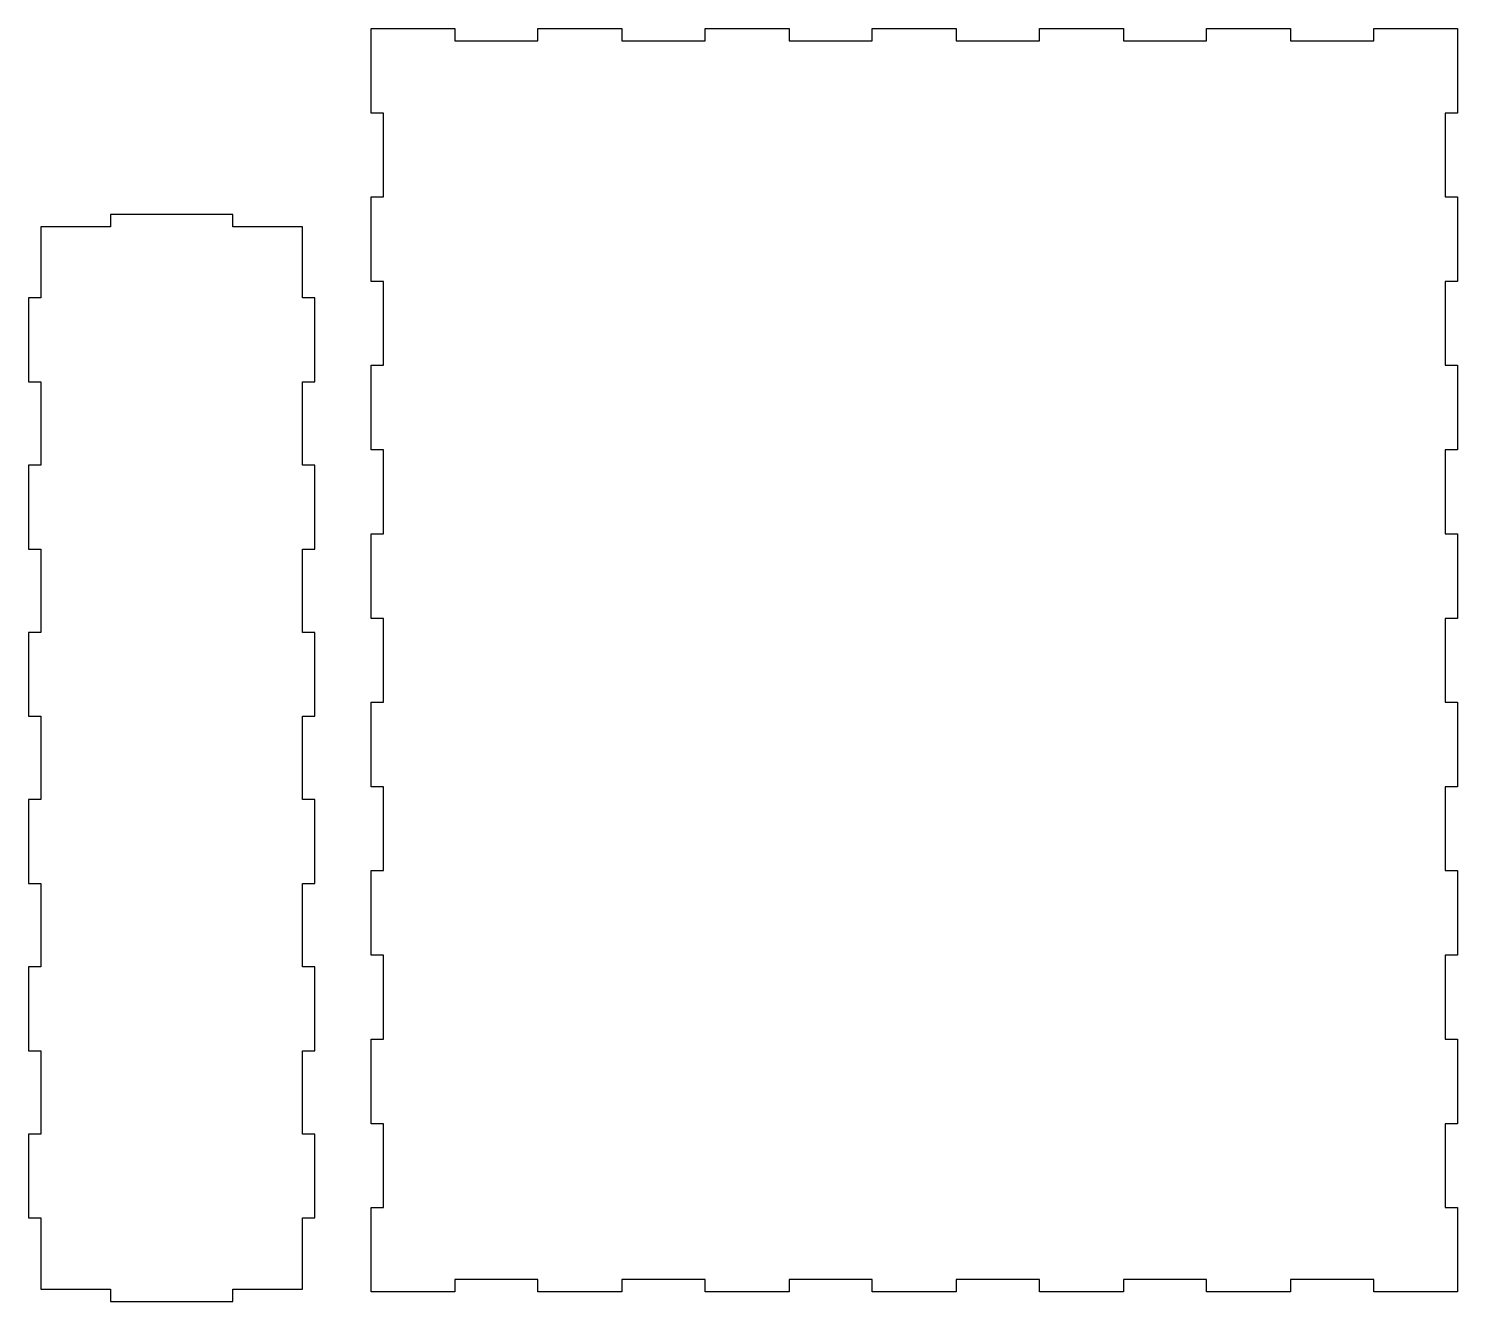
# Model space of a CAD drawing. Extents: x -830 to 230, y -333 to 309.
# Drawn here: x -648.9 to -300.4, y -333.4 to -23.1 of the extents above; entities that cross this region are included whole.
import ezdxf

# ---------------------------------------------------------------- set-up
doc = ezdxf.new("R2010")
doc.units = 0
doc.layers.add('newlayer', color=7, linetype='CONTINUOUS')

msp = doc.modelspace()

# ---------------------------------------------------------------- linework, layer by layer
at = {"layer": 'newlayer', "color": 7}
for p, q in [((-565.380728, -43.665864), (-565.380728, -23.087532)), ((-565.380728, -23.087532), (-544.951113, -23.087532)), ((-544.951113, -23.087532), (-544.951113, -26.087532)), ((-524.656499, -26.087532), (-524.656499, -23.087532)), ((-524.656499, -23.087532), (-504.181883, -23.087532)), ((-504.181883, -23.087532), (-504.181883, -26.087532)), ((-483.887266, -26.087532), (-483.887266, -23.087532)), ((-483.887266, -23.087532), (-463.412651, -23.087532)), ((-463.412651, -23.087532), (-463.412651, -26.087532)), ((-443.118037, -26.087532), (-443.118037, -23.087532)), ((-443.118037, -23.087532), (-422.643421, -23.087532)), ((-422.643421, -23.087532), (-422.643421, -26.087532)), ((-402.348807, -26.087532), (-402.348807, -23.087532)), ((-402.348807, -23.087532), (-381.874192, -23.087532)), ((-381.874192, -23.087532), (-381.874192, -26.087532)), ((-361.579575, -26.087532), (-361.579575, -23.087532)), ((-361.579575, -23.087532), (-341.104959, -23.087532)), ((-341.104959, -23.087532), (-341.104959, -26.087532)), ((-320.810345, -26.087532), (-320.810345, -23.087532)), ((-320.810345, -23.087532), (-300.380727, -23.087532)), ((-300.38073, -23.087532), (-300.38073, -43.665864)), ((-544.951113, -26.087532), (-524.656499, -26.087532)), ((-504.181883, -26.087532), (-483.887266, -26.087532)), ((-463.412651, -26.087532), (-443.118037, -26.087532)), ((-422.643421, -26.087532), (-402.348807, -26.087532)), ((-381.874192, -26.087532), (-361.579575, -26.087532)), ((-341.104959, -26.087532), (-320.810345, -26.087532)), ((-562.380728, -43.665864), (-565.380728, -43.665864)), ((-562.380728, -64.109198), (-562.380728, -43.665864)), ((-300.38073, -43.665864), (-303.38073, -43.665864)), ((-303.38073, -43.665864), (-303.38073, -64.109198)), ((-565.380728, -84.73253), (-565.380728, -64.109198)), ((-565.380728, -64.109198), (-562.380728, -64.109198)), ((-303.38073, -64.109198), (-300.38073, -64.109198)), ((-300.38073, -64.109198), (-300.38073, -84.73253)), ((-628.959654, -68.396554), (-628.959654, -71.395165)), ((-618.967238, -68.396554), (-628.959654, -68.396554)), ((-628.959654, -68.396554), (-628.959654, -68.396554)), ((-609.062988, -68.396554), (-618.967238, -68.396554)), ((-599.070571, -68.396554), (-609.062988, -68.396554)), ((-599.070571, -71.395165), (-599.070571, -68.396554)), ((-628.959654, -71.395165), (-645.910626, -71.395165)), ((-645.910626, -71.395165), (-645.910626, -88.734193)), ((-582.119571, -71.395165), (-599.070571, -71.395165)), ((-582.119571, -88.734193), (-582.119571, -71.395165)), ((-562.380728, -84.73253), (-565.380728, -84.73253)), ((-562.380728, -105.175864), (-562.380728, -84.73253)), ((-300.38073, -84.73253), (-303.38073, -84.73253)), ((-303.38073, -84.73253), (-303.38073, -105.175864)), ((-645.910626, -88.734193), (-648.918071, -88.734193)), ((-648.918071, -88.734193), (-648.918071, -109.212943)), ((-579.112154, -88.734193), (-582.119571, -88.734193)), ((-579.112154, -109.212943), (-579.112154, -88.734193)), ((-565.380728, -125.799197), (-565.380728, -105.175864)), ((-565.380728, -105.175864), (-562.380728, -105.175864)), ((-303.38073, -105.175864), (-300.38073, -105.175864)), ((-300.38073, -105.175864), (-300.38073, -125.799197)), ((-648.918071, -109.212943), (-645.910626, -109.212943)), ((-645.910626, -109.212943), (-645.910626, -129.506471)), ((-582.119571, -129.506471), (-582.119571, -109.212943)), ((-582.119571, -109.212943), (-579.112154, -109.212943)), ((-562.380728, -125.799197), (-565.380728, -125.799197)), ((-562.380728, -146.242531), (-562.380728, -125.799197)), ((-300.38073, -125.799197), (-303.38073, -125.799197)), ((-303.38073, -125.799197), (-303.38073, -146.242531)), ((-645.910626, -129.506471), (-648.918071, -129.506471)), ((-648.918071, -129.506471), (-648.918071, -149.985221)), ((-579.112154, -129.506471), (-582.119571, -129.506471)), ((-579.112154, -149.985221), (-579.112154, -129.506471)), ((-565.380728, -166.865863), (-565.380728, -146.242531)), ((-565.380728, -146.242531), (-562.380728, -146.242531)), ((-303.38073, -146.242531), (-300.38073, -146.242531)), ((-300.38073, -146.242531), (-300.38073, -166.865863)), ((-648.918071, -149.985221), (-645.910626, -149.985221)), ((-645.910626, -149.985221), (-645.910626, -170.278776)), ((-582.119571, -170.278776), (-582.119571, -149.985221)), ((-582.119571, -149.985221), (-579.112154, -149.985221)), ((-562.380728, -166.865863), (-565.380728, -166.865863)), ((-562.380728, -187.309197), (-562.380728, -166.865863)), ((-300.38073, -166.865863), (-303.38073, -166.865863)), ((-303.38073, -166.865863), (-303.38073, -187.309197)), ((-645.910626, -170.278776), (-648.918071, -170.278776)), ((-648.918071, -170.278776), (-648.918071, -190.748693)), ((-579.112154, -170.278776), (-582.119571, -170.278776)), ((-579.112154, -190.748693), (-579.112154, -170.278776)), ((-565.380728, -207.932529), (-565.380728, -187.309197)), ((-565.380728, -187.309197), (-562.380728, -187.309197)), ((-303.38073, -187.309197), (-300.38073, -187.309197)), ((-300.38073, -187.309197), (-300.38073, -207.932529)), ((-648.918071, -190.748693), (-645.910626, -190.748693)), ((-645.910626, -190.748693), (-645.910626, -211.042249)), ((-582.119571, -211.042249), (-582.119571, -190.748693)), ((-582.119571, -190.748693), (-579.112154, -190.748693)), ((-562.380728, -207.932529), (-565.380728, -207.932529)), ((-562.380728, -228.375863), (-562.380728, -207.932529)), ((-300.38073, -207.932529), (-303.38073, -207.932529)), ((-303.38073, -207.932529), (-303.38073, -228.375863)), ((-645.910626, -211.042249), (-648.918071, -211.042249)), ((-648.918071, -211.042249), (-648.918071, -231.520999)), ((-579.112154, -211.042249), (-582.119571, -211.042249)), ((-579.112154, -231.520999), (-579.112154, -211.042249)), ((-565.380728, -248.999196), (-565.380728, -228.375863)), ((-565.380728, -228.375863), (-562.380728, -228.375863)), ((-303.38073, -228.375863), (-300.38073, -228.375863)), ((-300.38073, -228.375863), (-300.38073, -248.999196)), ((-648.918071, -231.520999), (-645.910626, -231.520999)), ((-645.910626, -231.520999), (-645.910626, -251.814526)), ((-582.119571, -251.814526), (-582.119571, -231.520999)), ((-582.119571, -231.520999), (-579.112154, -231.520999)), ((-562.380728, -248.999196), (-565.380728, -248.999196)), ((-562.380728, -269.442527), (-562.380728, -248.999196)), ((-300.38073, -248.999196), (-303.38073, -248.999196)), ((-303.38073, -248.999196), (-303.38073, -269.442527)), ((-645.910626, -251.814526), (-648.918071, -251.814526)), ((-648.918071, -251.814526), (-648.918071, -272.284471)), ((-579.112154, -251.814526), (-582.119571, -251.814526)), ((-579.112154, -272.284471), (-579.112154, -251.814526)), ((-565.380728, -290.065859), (-565.380728, -269.442527)), ((-565.380728, -269.442527), (-562.380728, -269.442527)), ((-303.38073, -269.442527), (-300.38073, -269.442527)), ((-300.38073, -269.442527), (-300.38073, -290.065859)), ((-648.918071, -272.284471), (-645.910626, -272.284471)), ((-645.910626, -272.284471), (-645.910626, -292.586832)), ((-582.119571, -292.586832), (-582.119571, -272.284471)), ((-582.119571, -272.284471), (-579.112154, -272.284471)), ((-645.910626, -292.586832), (-648.918071, -292.586832)), ((-648.918071, -292.586832), (-648.918071, -313.056748)), ((-579.112154, -292.586832), (-582.119571, -292.586832)), ((-579.112154, -313.056748), (-579.112154, -292.586832)), ((-562.380728, -290.065859), (-565.380728, -290.065859)), ((-562.380728, -310.509191), (-562.380728, -290.065859)), ((-300.38073, -290.065859), (-303.38073, -290.065859)), ((-303.38073, -290.065859), (-303.38073, -310.509191)), ((-648.918071, -313.056748), (-645.910626, -313.056748)), ((-645.910626, -313.056748), (-645.910626, -330.395804)), ((-582.119571, -330.395804), (-582.119571, -313.056748)), ((-582.119571, -313.056748), (-579.112154, -313.056748)), ((-565.380728, -331.087537), (-565.380728, -310.509191)), ((-565.380728, -310.509191), (-562.380728, -310.509191)), ((-303.38073, -310.509191), (-300.38073, -310.509191)), ((-300.38073, -310.509191), (-300.38073, -331.087537)), ((-645.910626, -330.395804), (-628.959654, -330.395804)), ((-628.959654, -330.395804), (-628.959654, -333.394416)), ((-599.070571, -333.394416), (-599.070571, -330.395804)), ((-599.070571, -330.395804), (-582.119571, -330.395804)), ((-544.951113, -331.087537), (-565.380728, -331.087537)), ((-524.656499, -328.087543), (-544.951113, -328.087543)), ((-544.951113, -328.087543), (-544.951113, -331.087537)), ((-524.656499, -331.087537), (-524.656499, -328.087543)), ((-504.181883, -331.087537), (-524.656499, -331.087537)), ((-483.887266, -328.087543), (-504.181883, -328.087543)), ((-504.181883, -328.087543), (-504.181883, -331.087537)), ((-483.887266, -331.087537), (-483.887266, -328.087543)), ((-463.412651, -331.087537), (-483.887266, -331.087537)), ((-443.118037, -328.087543), (-463.412651, -328.087543)), ((-463.412651, -328.087543), (-463.412651, -331.087537)), ((-443.118037, -331.087537), (-443.118037, -328.087543)), ((-422.643421, -331.087537), (-443.118037, -331.087537)), ((-402.348807, -328.087543), (-422.643421, -328.087543)), ((-422.643421, -328.087543), (-422.643421, -331.087537)), ((-402.348807, -331.087537), (-402.348807, -328.087543)), ((-381.874192, -331.087537), (-402.348807, -331.087537)), ((-361.579575, -328.087543), (-381.874192, -328.087543)), ((-381.874192, -328.087543), (-381.874192, -331.087537)), ((-361.579575, -331.087537), (-361.579575, -328.087543)), ((-341.104959, -331.087537), (-361.579575, -331.087537)), ((-320.810345, -328.087543), (-341.104959, -328.087543)), ((-341.104959, -328.087543), (-341.104959, -331.087537)), ((-320.810345, -331.087537), (-320.810345, -328.087543)), ((-300.38073, -331.087537), (-320.810345, -331.087537)), ((-628.959654, -333.394416), (-618.967238, -333.394416)), ((-618.967238, -333.394416), (-609.062988, -333.394416)), ((-609.062988, -333.394416), (-599.070571, -333.394416))]:
    msp.add_line(p, q, dxfattribs=at)

doc.saveas('drawing.dxf')
